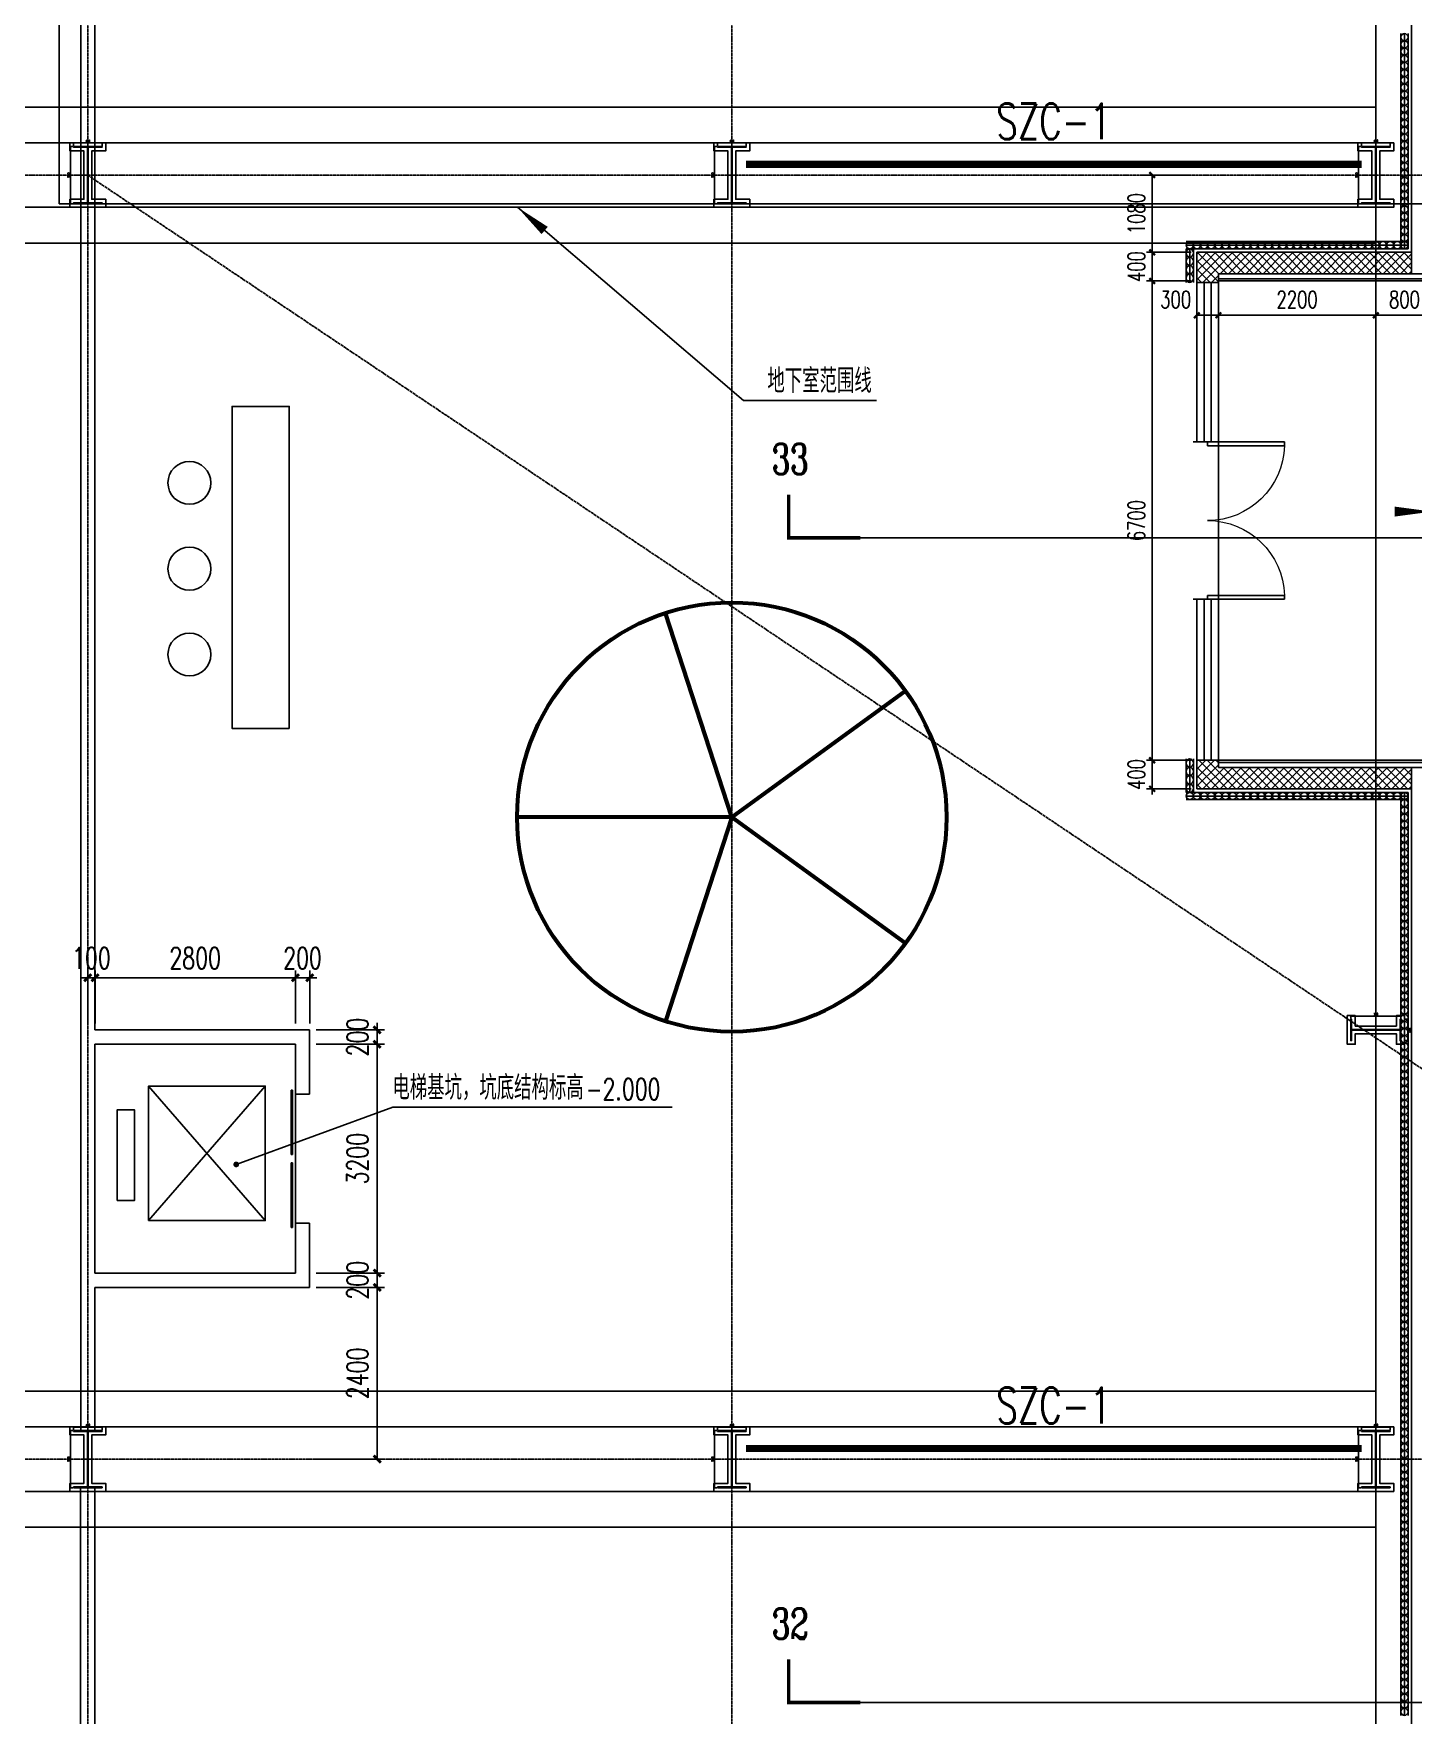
# Model space of a CAD drawing. Extents: x -954573 to 446329, y 489853 to 1226784.
# Drawn here: x -147612 to -128330, y 581239 to 604747 of the extents above; entities that cross this region are included whole.
import ezdxf
from ezdxf.enums import TextEntityAlignment as Align

# ---------------------------------------------------------------- set-up
doc = ezdxf.new("R2010")
doc.units = 0
doc.header["$LTSCALE"] = 10
doc.header["$MEASUREMENT"] = 0
for name, pattern in [('10平面$0$CENTER', [2, 1.25, -0.25, 0.25, -0.25]), ('10平面$0$DOTE', [2.42, 2, -0.2, 0.02, -0.2]), ('10平面$1$DASH', [0.35, 0.25, -0.1])]:
    doc.linetypes.add(name, pattern=pattern)
doc.layers.get('Defpoints').update_dxf_attribs({"color": 210})
for name, color, linetype in [('10平面$0$10平面$0$WINDOW', 8, 'Continuous'), ('10平面$0$A-AXIS-DOTE', 8, '10平面$0$DOTE'), ('10平面$0$A-AXIS-DP', 8, 'Continuous'), ('10平面$0$A-AXIS-SYMB', 8, 'Continuous'), ('10平面$0$A-CURTAIN', 8, 'Continuous'), ('10平面$0$A-HATCH-2', 8, 'Continuous'), ('10平面$0$A-HRAIL', 8, 'Continuous'), ('10平面$0$A-LIN-V', 8, 'Continuous'), ('10平面$0$A-WINDOW', 8, 'Continuous'), ('10平面$0$A-加建区域', 252, 'Continuous'), ('10平面$0$AS-COLN', 8, 'Continuous'), ('10平面$0$AS-WALL', 8, 'Continuous'), ('10平面$0$CURTWALL', 8, 'Continuous'), ('10平面$0$DIM_SYMB', 8, 'Continuous'), ('10平面$0$PUB_HATCH', 8, 'Continuous'), ('10平面$0$PUB_TEXT', 8, 'Continuous'), ('10平面$0$WINDOW', 8, 'Continuous'), ('10平面$0$建-引出', 8, 'Continuous'), ('A-LIN-V', 9, 'Continuous')]:
    doc.layers.add(name, color=color, linetype=linetype)
doc.layers.add('10平面$0$THIN', color=7, linetype='Continuous', lineweight=0)
doc.layers.add('10平面$0$柱间支撑', color=6, linetype='10平面$0$CENTER', lineweight=0)
doc.styles.add('10平面$0$_TCH_DIM', font='SIMPLEX', dxfattribs={"bigfont": 'GBCBIG'})
doc.styles.add('10平面$0$_TCH_DIM_T3', font='SIMPLEX', dxfattribs={"width": 0.705882, "bigfont": 'GBCBIG'})
doc.styles.add('10平面$0$_TCH_LABEL', font='COMPLEX', dxfattribs={"bigfont": 'GBCBIG'})
doc.styles.add('10平面$0$A-STANDARD', font='SIMPLEX', dxfattribs={"bigfont": 'GBCBIG'})
doc.styles.add('10平面$0$TSSD_Rein', font='tj-romans1.shx', dxfattribs={"width": 0.7, "bigfont": 'tj-hztxt.shx'})
doc.dimstyles.new('10平面$0$_TCH_ARCH&&10', dxfattribs={"dimtxt": 29.75, "dimasz": 10, "dimexe": 10, "dimexo": 10, "dimgap": 12.625, "dimtad": 1, "dimdec": 0, "dimzin": 0, "dimdsep": 46, "dimtxsty": '10平面$0$_TCH_DIM_T3', "dimblk": '10平面$0$_ArchTick', "dimcen": 0.09, "dimclrt": 7, "dimazin": 2, "dimtfac": 1, "dimtdec": 0, "dimtix": 1, "dimtmove": 2, "dimatfit": 3, "dimfxl": 0, "dimtolj": 1, "dimtzin": 0, "dimarcsym": 0})
doc.dimstyles.new('10平面$0$_TCH_ARCH&&100', dxfattribs={"dimtxt": 297.5, "dimasz": 100, "dimexe": 100, "dimexo": 100, "dimgap": 126.25, "dimtad": 1, "dimdec": 0, "dimzin": 0, "dimdsep": 46, "dimtxsty": '10平面$0$_TCH_DIM_T3', "dimblk": '10平面$0$_ArchTick', "dimcen": 0.09, "dimclrt": 7, "dimazin": 2, "dimtfac": 1, "dimtdec": 0, "dimtix": 1, "dimtmove": 2, "dimatfit": 3, "dimfxl": 0, "dimtolj": 1, "dimtzin": 0, "dimarcsym": 0})
doc.dimstyles.new('10平面$0$_TCH_ARCH&&80', dxfattribs={"dimtxt": 238, "dimasz": 80, "dimexe": 80, "dimexo": 80, "dimgap": 101, "dimtad": 1, "dimdec": 0, "dimzin": 0, "dimdsep": 46, "dimtxsty": '10平面$0$_TCH_DIM_T3', "dimblk": '10平面$0$_ArchTick', "dimcen": 0.09, "dimclrt": 7, "dimazin": 2, "dimtfac": 1, "dimtdec": 0, "dimtix": 1, "dimtmove": 2, "dimatfit": 3, "dimfxl": 0, "dimtolj": 1, "dimtzin": 0, "dimarcsym": 0})
pattern_1 = [(45, (60, 0), (-60.000061, 60.000061), []), (135, (60, 0), (-60.000061, -60.000061), [])]

# ---------------------------------------------------------------- blocks, each defined once
blk = doc.blocks.new('10平面$0$dote')
at = {"layer": '10平面$0$A-AXIS-DOTE'}
blk.add_line((91882.2, -264080), (91882.2, 36662.3), dxfattribs=at)
at = {"layer": '10平面$0$A-AXIS-DOTE', "ltscale": 2}
for p, q in [((73882.2, -264080), (73882.2, -167560.7)), ((82882.2, -264080), (82882.2, -167560.7)), ((98696.4, -202050), (-97273.6, -202050)), ((73878.2, -202050), (103882.2, -222150)), ((100786.4, -220000), (-97273.6, -220000))]:
    blk.add_line(p, q, dxfattribs=at)
at = {"layer": '10平面$0$DIM_SYMB', "linetype": '10平面$1$DASH', "ltscale": 3}
for p, q in [((96126.4, -207120), (84476.4, -207120)), ((96126.4, -223400), (84476.4, -223400))]:
    blk.add_line(p, q, dxfattribs=at)
at = {"layer": '10平面$0$DIM_SYMB', "const_width": 50}
for points in [[(83676.4, -206520), (83676.4, -207120), (84676.4, -207120)], [(83676.4, -222800), (83676.4, -223400), (84676.4, -223400)]]:
    blk.add_lwpolyline(points, dxfattribs=at)
at = {"layer": '10平面$0$PUB_TEXT', "style": '10平面$0$_TCH_LABEL', "width": 0.705882}
for s, p in [('33', (83440.7, -206232.5)), ('32', (83440.7, -222512.5))]:
    blk.add_text(s, height=425, dxfattribs=at).set_placement(p)
blk = doc.blocks.new('10平面$0$4324324')
at = {"layer": '10平面$0$A-HATCH-2', "linetype": '10平面$1$DASH'}
for p, q in [((-294754.2, 603720.1), (-128854.2, 603720.1)), ((-294754.2, 603220.1), (-128854.2, 603220.1)), ((-294754.2, 602320), (-128854.2, 602320)), ((-294754.2, 601820), (-128854.2, 601820)), ((-294754.2, 585770.1), (-128854.2, 585770.1)), ((-294754.2, 585270.1), (-128854.2, 585270.1)), ((-307354.2, 584369.9), (-128854.2, 584369.9)), ((-307354.2, 583869.9), (-128854.2, 583869.9))]:
    blk.add_line(p, q, dxfattribs=at)
blk = doc.blocks.new('10平面$0$w4324324')
at = {"layer": '10平面$0$A-HATCH-2', "lineweight": 60}
for q in [(-1694760, 686605), (-1697614, 684532), (-1691907, 684532), (-1696524, 681178), (-1692997, 681178)]:
    blk.add_line((-1694760, 683605), q, dxfattribs=at)
blk.add_circle((-1694760, 683605), 3000, dxfattribs=at)
blk = doc.blocks.new('10平面$0$342343')
at = {"layer": '10平面$0$A-LIN-V'}
blk.add_blockref('10平面$0$w4324324', (1066610, -62444), dxfattribs=at)
blk = doc.blocks.new('10平面$0$_ArchTick')
at = {"color": 0, "linetype": 'ByBlock', "const_width": 0.4}
blk.add_lwpolyline([(-0.5, -0.5), (0.5, 0.5)], dxfattribs=at)
blk = doc.blocks.new('*D3408')
at = {"layer": '10平面$0$A-AXIS-DP', "color": 0, "lineweight": -2}
for p, q in [((-165054, 621030), (-165054, 621079)), ((-165054, 621069), (-164654, 621069)), ((-164654, 621030), (-164654, 621079))]:
    blk.add_line(p, q, dxfattribs=at)
at = {"layer": 'Defpoints', "color": 0}
for p in [(-165054, 621020), (-164654, 621069), (-164654, 621020)]:
    blk.add_point(p, dxfattribs=at)
at = {"layer": '10平面$0$A-AXIS-DP', "color": 0, "lineweight": -2, "xscale": 10, "yscale": 10, "zscale": 10, "rotation": 180}
blk.add_blockref('10平面$0$_ArchTick', (-165054, 621069), dxfattribs=at)
at = {"layer": '10平面$0$A-AXIS-DP', "color": 0, "lineweight": -2, "xscale": 10, "yscale": 10, "zscale": 10}
blk.add_blockref('10平面$0$_ArchTick', (-164654, 621069), dxfattribs=at)
at = {"layer": '10平面$0$A-AXIS-DP', "color": 7, "insert": (-164854, 621096), "char_height": 29.8, "attachment_point": 5, "style": '10平面$0$_TCH_DIM_T3'}
blk.add_mtext('\\A1;400', dxfattribs=at)
blk = doc.blocks.new('*D3409')
at = {"layer": '10平面$0$A-AXIS-DP', "color": 0, "lineweight": -2}
for p, q in [((-165064, 621020), (-165105, 621020)), ((-165095, 620220), (-165095, 621020)), ((-165064, 620220), (-165105, 620220))]:
    blk.add_line(p, q, dxfattribs=at)
at = {"layer": 'Defpoints', "color": 0}
for p in [(-165095, 621020), (-165054, 621020), (-165054, 620220)]:
    blk.add_point(p, dxfattribs=at)
at = {"layer": '10平面$0$A-AXIS-DP', "color": 0, "lineweight": -2, "xscale": 10, "yscale": 10, "zscale": 10}
for p, rotation in [((-165095, 621020), 90), ((-165095, 620220), 270)]:
    blk.add_blockref('10平面$0$_ArchTick', p, dxfattribs=dict(at, rotation=rotation))
at = {"layer": '10平面$0$A-AXIS-DP', "color": 7, "insert": (-165123, 620620), "char_height": 29.8, "attachment_point": 5, "rotation": 90, "style": '10平面$0$_TCH_DIM_T3'}
blk.add_mtext('\\A1;800', dxfattribs=at)
blk = doc.blocks.new('*D3404')
at = {"layer": '10平面$0$A-AXIS-DP', "color": 0, "lineweight": -2}
for p, q in [((-195790, 766880), (-195790, 766929)), ((-195790, 766919), (-195490, 766919)), ((-195490, 766880), (-195490, 766929))]:
    blk.add_line(p, q, dxfattribs=at)
at = {"layer": 'Defpoints', "color": 0}
for p in [(-195790, 766870), (-195490, 766919), (-195490, 766870)]:
    blk.add_point(p, dxfattribs=at)
at = {"layer": '10平面$0$A-AXIS-DP', "color": 0, "lineweight": -2, "xscale": 10, "yscale": 10, "zscale": 10, "rotation": 180}
blk.add_blockref('10平面$0$_ArchTick', (-195790, 766919), dxfattribs=at)
at = {"layer": '10平面$0$A-AXIS-DP', "color": 0, "lineweight": -2, "xscale": 10, "yscale": 10, "zscale": 10}
blk.add_blockref('10平面$0$_ArchTick', (-195490, 766919), dxfattribs=at)
at = {"layer": '10平面$0$A-AXIS-DP', "color": 7, "insert": (-195640, 766946), "char_height": 29.8, "attachment_point": 5, "style": '10平面$0$_TCH_DIM_T3'}
blk.add_mtext('\\A1;300', dxfattribs=at)
blk = doc.blocks.new('*D3405')
at = {"layer": '10平面$0$A-AXIS-DP', "color": 0, "lineweight": -2}
for p, q in [((-195800, 766820), (-195841, 766820)), ((-195831, 766120), (-195831, 766820)), ((-195800, 766120), (-195841, 766120))]:
    blk.add_line(p, q, dxfattribs=at)
at = {"layer": 'Defpoints', "color": 0}
for p in [(-195831, 766820), (-195790, 766820), (-195790, 766120)]:
    blk.add_point(p, dxfattribs=at)
at = {"layer": '10平面$0$A-AXIS-DP', "color": 0, "lineweight": -2, "xscale": 10, "yscale": 10, "zscale": 10}
for p, rotation in [((-195831, 766820), 90), ((-195831, 766120), 270)]:
    blk.add_blockref('10平面$0$_ArchTick', p, dxfattribs=dict(at, rotation=rotation))
at = {"layer": '10平面$0$A-AXIS-DP', "color": 7, "insert": (-195859, 766470), "char_height": 29.8, "attachment_point": 5, "rotation": 90, "style": '10平面$0$_TCH_DIM_T3'}
blk.add_mtext('\\A1;700', dxfattribs=at)
blk = doc.blocks.new('10平面$0$$DORLIB2D$00000127')
at = {"color": 0}
for points in [[(-0.533, 0.795), (-0.533, 0.69)], [(-0.033, 0.795), (-0.533, 0.795)], [(-0.033, 0.795), (-0.033, 0.69)], [(0.533, 0.795), (0.033, 0.795)], [(0.033, 0.795), (0.033, 0.69)], [(0.533, 0.795), (0.533, 0.69)], [(-0.033, 0.69), (-0.533, 0.69)], [(0.533, 0.69), (0.033, 0.69)], [(0.5, 0.5), (-0.5, 0.5)]]:
    blk.add_lwpolyline(points, dxfattribs=at)
blk = doc.blocks.new('*D3527')
at = {"layer": '10平面$0$A-加建区域', "color": 0, "lineweight": -2}
for p, q in [((-143664, 587220), (-142710, 587220)), ((-142810, 584820), (-142810, 587220)), ((-143664, 584820), (-142710, 584820))]:
    blk.add_line(p, q, dxfattribs=at)
at = {"layer": 'Defpoints', "color": 0}
for p in [(-143764, 587220), (-142810, 587220), (-143764, 584820)]:
    blk.add_point(p, dxfattribs=at)
at = {"layer": '10平面$0$A-加建区域', "color": 0, "lineweight": -2, "xscale": 100, "yscale": 100, "zscale": 100}
for p, rotation in [((-142810, 587220), 90), ((-142810, 584820), 270)]:
    blk.add_blockref('10平面$0$_ArchTick', p, dxfattribs=dict(at, rotation=rotation))
at = {"layer": '10平面$0$A-加建区域', "color": 7, "insert": (-143085, 586020), "char_height": 297.5, "attachment_point": 5, "rotation": 90, "style": '10平面$0$_TCH_DIM_T3'}
blk.add_mtext('\\A1;2400', dxfattribs=at)
blk = doc.blocks.new('*D3528')
at = {"layer": '10平面$0$A-加建区域', "color": 0, "lineweight": -2}
for p, q in [((-142810, 587420), (-142810, 587520)), ((-143664, 587420), (-142710, 587420)), ((-142810, 587220), (-142810, 587420)), ((-143664, 587220), (-142710, 587220)), ((-142810, 587220), (-142810, 587120))]:
    blk.add_line(p, q, dxfattribs=at)
at = {"layer": 'Defpoints', "color": 0}
for p in [(-143764, 587420), (-142810, 587420), (-143764, 587220)]:
    blk.add_point(p, dxfattribs=at)
at = {"layer": '10平面$0$A-加建区域', "color": 0, "lineweight": -2, "xscale": 100, "yscale": 100, "zscale": 100}
for p, rotation in [((-142810, 587420), 270), ((-142810, 587220), 90)]:
    blk.add_blockref('10平面$0$_ArchTick', p, dxfattribs=dict(at, rotation=rotation))
at = {"layer": '10平面$0$A-加建区域', "color": 7, "insert": (-143085, 587320), "char_height": 297.5, "attachment_point": 5, "rotation": 90, "style": '10平面$0$_TCH_DIM_T3'}
blk.add_mtext('\\A1;200', dxfattribs=at)
blk = doc.blocks.new('*D3529')
at = {"layer": '10平面$0$A-加建区域', "color": 0, "lineweight": -2}
for p, q in [((-143664, 590620), (-142710, 590620)), ((-142810, 587420), (-142810, 590620)), ((-143664, 587420), (-142710, 587420))]:
    blk.add_line(p, q, dxfattribs=at)
at = {"layer": 'Defpoints', "color": 0}
for p in [(-143764, 590620), (-142810, 590620), (-143764, 587420)]:
    blk.add_point(p, dxfattribs=at)
at = {"layer": '10平面$0$A-加建区域', "color": 0, "lineweight": -2, "xscale": 100, "yscale": 100, "zscale": 100}
for p, rotation in [((-142810, 590620), 90), ((-142810, 587420), 270)]:
    blk.add_blockref('10平面$0$_ArchTick', p, dxfattribs=dict(at, rotation=rotation))
at = {"layer": '10平面$0$A-加建区域', "color": 7, "insert": (-143085, 589020), "char_height": 297.5, "attachment_point": 5, "rotation": 90, "style": '10平面$0$_TCH_DIM_T3'}
blk.add_mtext('\\A1;3200', dxfattribs=at)
blk = doc.blocks.new('*D3530')
at = {"layer": '10平面$0$A-加建区域', "color": 0, "lineweight": -2}
for p, q in [((-143664, 590820), (-142710, 590820)), ((-142810, 590820), (-142810, 590920)), ((-142810, 590620), (-142810, 590820)), ((-143664, 590620), (-142710, 590620)), ((-142810, 590620), (-142810, 590520))]:
    blk.add_line(p, q, dxfattribs=at)
at = {"layer": 'Defpoints', "color": 0}
for p in [(-143764, 590820), (-142810, 590820), (-143764, 590620)]:
    blk.add_point(p, dxfattribs=at)
at = {"layer": '10平面$0$A-加建区域', "color": 0, "lineweight": -2, "xscale": 100, "yscale": 100, "zscale": 100}
for p, rotation in [((-142810, 590820), 270), ((-142810, 590620), 90)]:
    blk.add_blockref('10平面$0$_ArchTick', p, dxfattribs=dict(at, rotation=rotation))
at = {"layer": '10平面$0$A-加建区域', "color": 7, "insert": (-143085, 590720), "char_height": 297.5, "attachment_point": 5, "rotation": 90, "style": '10平面$0$_TCH_DIM_T3'}
blk.add_mtext('\\A1;200', dxfattribs=at)
blk = doc.blocks.new('*D3531')
at = {"layer": '10平面$0$A-加建区域', "color": 0, "lineweight": -2}
for p, q in [((-146854, 591550), (-146954, 591550)), ((-146854, 590910), (-146854, 591650)), ((-146854, 591550), (-146754, 591550)), ((-146754, 590910), (-146754, 591650)), ((-146754, 591550), (-146654, 591550))]:
    blk.add_line(p, q, dxfattribs=at)
at = {"layer": 'Defpoints', "color": 0}
for p in [(-146754, 591550), (-146854, 590810), (-146754, 590810)]:
    blk.add_point(p, dxfattribs=at)
at = {"layer": '10平面$0$A-加建区域', "color": 0, "lineweight": -2, "xscale": 100, "yscale": 100, "zscale": 100}
blk.add_blockref('10平面$0$_ArchTick', (-146854, 591550), dxfattribs=at)
at = {"layer": '10平面$0$A-加建区域', "color": 0, "lineweight": -2, "xscale": 100, "yscale": 100, "zscale": 100, "rotation": 180}
blk.add_blockref('10平面$0$_ArchTick', (-146754, 591550), dxfattribs=at)
at = {"layer": '10平面$0$A-加建区域', "color": 7, "insert": (-146804, 591825), "char_height": 297.5, "attachment_point": 5, "style": '10平面$0$_TCH_DIM_T3'}
blk.add_mtext('\\A1;100', dxfattribs=at)
blk = doc.blocks.new('*D3532')
at = {"layer": '10平面$0$A-加建区域', "color": 0, "lineweight": -2}
for p, q in [((-146754, 590910), (-146754, 591650)), ((-146754, 591550), (-143954, 591550)), ((-143954, 590910), (-143954, 591650))]:
    blk.add_line(p, q, dxfattribs=at)
at = {"layer": 'Defpoints', "color": 0}
for p in [(-143954, 591550), (-146754, 590810), (-143954, 590810)]:
    blk.add_point(p, dxfattribs=at)
at = {"layer": '10平面$0$A-加建区域', "color": 0, "lineweight": -2, "xscale": 100, "yscale": 100, "zscale": 100, "rotation": 180}
blk.add_blockref('10平面$0$_ArchTick', (-146754, 591550), dxfattribs=at)
at = {"layer": '10平面$0$A-加建区域', "color": 0, "lineweight": -2, "xscale": 100, "yscale": 100, "zscale": 100}
blk.add_blockref('10平面$0$_ArchTick', (-143954, 591550), dxfattribs=at)
at = {"layer": '10平面$0$A-加建区域', "color": 7, "insert": (-145354, 591825), "char_height": 297.5, "attachment_point": 5, "style": '10平面$0$_TCH_DIM_T3'}
blk.add_mtext('\\A1;2800', dxfattribs=at)
blk = doc.blocks.new('*D3533')
at = {"layer": '10平面$0$A-加建区域', "color": 0, "lineweight": -2}
for p, q in [((-143954, 591550), (-144054, 591550)), ((-143954, 590910), (-143954, 591650)), ((-143954, 591550), (-143754, 591550)), ((-143754, 590910), (-143754, 591650)), ((-143754, 591550), (-143654, 591550))]:
    blk.add_line(p, q, dxfattribs=at)
at = {"layer": 'Defpoints', "color": 0}
for p in [(-143754, 591550), (-143954, 590810), (-143754, 590810)]:
    blk.add_point(p, dxfattribs=at)
at = {"layer": '10平面$0$A-加建区域', "color": 0, "lineweight": -2, "xscale": 100, "yscale": 100, "zscale": 100}
blk.add_blockref('10平面$0$_ArchTick', (-143954, 591550), dxfattribs=at)
at = {"layer": '10平面$0$A-加建区域', "color": 0, "lineweight": -2, "xscale": 100, "yscale": 100, "zscale": 100, "rotation": 180}
blk.add_blockref('10平面$0$_ArchTick', (-143754, 591550), dxfattribs=at)
at = {"layer": '10平面$0$A-加建区域', "color": 7, "insert": (-143854, 591825), "char_height": 297.5, "attachment_point": 5, "style": '10平面$0$_TCH_DIM_T3'}
blk.add_mtext('\\A1;200', dxfattribs=at)
blk = doc.blocks.new('10平面$0$23124232432')
at = {"layer": '10平面$0$柱间支撑', "const_width": 100}
for points in [[(-129054, 602920), (-137654, 602920)], [(-129054, 584970), (-137654, 584970)]]:
    blk.add_lwpolyline(points, dxfattribs=at)
at = {"layer": '10平面$0$THIN', "style": '10平面$0$TSSD_Rein', "width": 0.7}
for p in [(-133354, 603120), (-133354, 585170)]:
    blk.add_text('SZC-1', height=500, dxfattribs=at).set_placement(p, align=Align.BOTTOM_CENTER)
blk = doc.blocks.new('10平面$0$99平面图例外参$0$$LinePat$圆环')
for points in [[(0, 150), (300, 150)], [(0, 0), (300, 0)], [(0, -150), (300, -150)]]:
    blk.add_lwpolyline(points)
at = {"color": 0}
blk.add_circle((150, 0), 150, dxfattribs=at)
blk = doc.blocks.new('10平面$0$34242343243')
at = {"layer": '10平面$0$A-HRAIL', "yscale": 0.3333333333333333, "zscale": 0.3333333333333333}
for p, xscale, rotation in [((-128454, 604747), -0.3341019207554806, 90), ((-128454, 604647), -0.3341019207554806, 90), ((-128454, 604546), -0.3341019207554806, 90), ((-128454, 604446), -0.3341019207554806, 90), ((-128454, 604346), -0.3341019207554806, 90), ((-128454, 604246), -0.3341019207554806, 90), ((-128454, 604146), -0.3341019207554806, 90), ((-128454, 604045), -0.3341019207554806, 90), ((-128454, 603945), -0.3341019207554806, 90), ((-128454, 603845), -0.3341019207554806, 90), ((-128454, 603745), -0.3341019207554806, 90), ((-128454, 603644), -0.3341019207554806, 90), ((-128454, 603544), -0.3341019207554806, 90), ((-128454, 603444), -0.3341019207554806, 90), ((-128454, 603344), -0.3341019207554806, 90), ((-128454, 603243), -0.3341019207554806, 90), ((-128454, 603143), -0.3341019207554806, 90), ((-128454, 603043), -0.3341019207554806, 90), ((-128454, 602943), -0.3341019207554806, 90), ((-128454, 602843), -0.3341019207554806, 90), ((-128454, 602742), -0.3341019207554806, 90), ((-128454, 602642), -0.3341019207554806, 90), ((-128454, 602542), -0.3341019207554806, 90), ((-128454, 602442), -0.3341019207554806, 90), ((-128454, 602341), -0.3341019207554806, 90), ((-128454, 602241), -0.3341019207554806, 90), ((-128454, 602141), -0.3341019207554806, 90), ((-128454, 602041), -0.3341019207554806, 90), ((-128454, 601940), -0.3341019207554806, 90), ((-128454, 601840), -0.3341019207554806, 90), ((-131454, 601622), 0.3916666672227438, 90), ((-131454, 601505), 0.3916666672227438, 90), ((-131454, 601387), 0.3916666672227438, 90), ((-131454, 601270), 0.3916666672227438, 90), ((-131454, 594610), -0.3916666672227438, 90), ((-131454, 594492), -0.3916666672227438, 90), ((-131454, 594375), -0.3916666672227438, 90), ((-131454, 594257), -0.3916666672227438, 90), ((-131504, 594090), -0.333333326702653, 180), ((-131404, 594090), -0.333333326702653, 180), ((-131304, 594090), -0.333333326702653, 180), ((-131204, 594090), -0.333333326702653, 180), ((-131104, 594090), -0.333333326702653, 180), ((-131004, 594090), -0.333333326702653, 180), ((-130904, 594090), -0.333333326702653, 180), ((-130804, 594090), -0.333333326702653, 180), ((-130704, 594090), -0.333333326702653, 180), ((-130604, 594090), -0.333333326702653, 180), ((-130504, 594090), -0.333333326702653, 180), ((-130404, 594090), -0.333333326702653, 180), ((-130304, 594090), -0.333333326702653, 180), ((-130204, 594090), -0.333333326702653, 180), ((-130104, 594090), -0.333333326702653, 180), ((-130004, 594090), -0.333333326702653, 180), ((-129904, 594090), -0.333333326702653, 180), ((-129804, 594090), -0.333333326702653, 180), ((-129704, 594090), -0.333333326702653, 180), ((-129604, 594090), -0.333333326702653, 180), ((-129504, 594090), -0.333333326702653, 180), ((-129404, 594090), -0.333333326702653, 180), ((-129304, 594090), -0.333333326702653, 180), ((-129204, 594090), -0.333333326702653, 180), ((-129104, 594090), -0.333333326702653, 180), ((-129004, 594090), -0.333333326702653, 180), ((-128904, 594090), -0.333333326702653, 180), ((-128804, 594090), -0.333333326702653, 180), ((-128704, 594090), -0.333333326702653, 180), ((-128604, 594090), -0.333333326702653, 180), ((-128454, 594040), 0.3333686689378101, 90), ((-128504, 594090), -0.333333326702653, 180), ((-128454, 593940), 0.3333686689378101, 90), ((-128454, 593840), 0.3333686689378101, 90), ((-128454, 593740), 0.3333686689378101, 90), ((-128454, 593640), 0.3333686689378101, 90), ((-128454, 593540), 0.3333686689378101, 90), ((-128454, 593440), 0.3333686689378101, 90), ((-128454, 593340), 0.3333686689378101, 90), ((-128454, 593240), 0.3333686689378101, 90), ((-128454, 593140), 0.3333686689378101, 90), ((-128454, 593040), 0.3333686689378101, 90), ((-128454, 592940), 0.3333686689378101, 90), ((-128454, 592840), 0.3333686689378101, 90), ((-128454, 592740), 0.3333686689378101, 90), ((-128454, 592640), 0.3333686689378101, 90), ((-128454, 592540), 0.3333686689378101, 90), ((-128454, 592440), 0.3333686689378101, 90), ((-128454, 592340), 0.3333686689378101, 90), ((-128454, 592240), 0.3333686689378101, 90), ((-128454, 592140), 0.3333686689378101, 90), ((-128454, 592040), 0.3333686689378101, 90), ((-128454, 591940), 0.3333686689378101, 90), ((-128454, 591840), 0.3333686689378101, 90), ((-128454, 591740), 0.3333686689378101, 90), ((-128454, 591640), 0.3333686689378101, 90), ((-128454, 591540), 0.3333686689378101, 90), ((-128454, 591440), 0.3333686689378101, 90), ((-128454, 591340), 0.3333686689378101, 90), ((-128454, 591240), 0.3333686689378101, 90), ((-128454, 591140), 0.3333686689378101, 90), ((-128454, 591040), 0.3333686689378101, 90), ((-128454, 590940), 0.3333686689378101, 90), ((-128454, 590840), 0.3333686689378101, 90), ((-128454, 590740), 0.3333686689378101, 90), ((-128454, 590640), 0.3333686689378101, 90), ((-128454, 590540), 0.3333686689378101, 90), ((-128454, 590440), 0.3333686689378101, 90), ((-128454, 590340), 0.3333686689378101, 90), ((-128454, 590240), 0.3333686689378101, 90), ((-128454, 590140), 0.3333686689378101, 90), ((-128454, 590040), 0.3333686689378101, 90), ((-128454, 589940), 0.3333686689378101, 90), ((-128454, 589840), 0.3333686689378101, 90), ((-128454, 589740), 0.3333686689378101, 90), ((-128454, 589640), 0.3333686689378101, 90), ((-128454, 589540), 0.3333686689378101, 90), ((-128454, 589440), 0.3333686689378101, 90), ((-128454, 589339), 0.3333686689378101, 90), ((-128454, 589239), 0.3333686689378101, 90), ((-128454, 589139), 0.3333686689378101, 90), ((-128454, 589039), 0.3333686689378101, 90), ((-128454, 588939), 0.3333686689378101, 90), ((-128454, 588839), 0.3333686689378101, 90), ((-128454, 588739), 0.3333686689378101, 90), ((-128454, 588639), 0.3333686689378101, 90), ((-128454, 588539), 0.3333686689378101, 90), ((-128454, 588439), 0.3333686689378101, 90), ((-128454, 588339), 0.3333686689378101, 90), ((-128454, 588239), 0.3333686689378101, 90), ((-128454, 588139), 0.3333686689378101, 90), ((-128454, 588039), 0.3333686689378101, 90), ((-128454, 587939), 0.3333686689378101, 90), ((-128454, 587839), 0.3333686689378101, 90), ((-128454, 587739), 0.3333686689378101, 90), ((-128454, 587639), 0.3333686689378101, 90), ((-128454, 587539), 0.3333686689378101, 90), ((-128454, 587439), 0.3333686689378101, 90), ((-128454, 587339), 0.3333686689378101, 90), ((-128454, 587239), 0.3333686689378101, 90), ((-128454, 587139), 0.3333686689378101, 90), ((-128454, 587039), 0.3333686689378101, 90), ((-128454, 586939), 0.3333686689378101, 90), ((-128454, 586839), 0.3333686689378101, 90), ((-128454, 586739), 0.3333686689378101, 90), ((-128454, 586639), 0.3333686689378101, 90), ((-128454, 586539), 0.3333686689378101, 90), ((-128454, 586439), 0.3333686689378101, 90), ((-128454, 586339), 0.3333686689378101, 90), ((-128454, 586239), 0.3333686689378101, 90), ((-128454, 586139), 0.3333686689378101, 90), ((-128454, 586039), 0.3333686689378101, 90), ((-128454, 585939), 0.3333686689378101, 90), ((-128454, 585839), 0.3333686689378101, 90), ((-128454, 585739), 0.3333686689378101, 90), ((-128454, 585639), 0.3333686689378101, 90), ((-128454, 585539), 0.3333686689378101, 90), ((-128454, 585439), 0.3333686689378101, 90), ((-128454, 585339), 0.3333686689378101, 90), ((-128454, 585239), 0.3333686689378101, 90), ((-128454, 585139), 0.3333686689378101, 90), ((-128454, 585039), 0.3333686689378101, 90), ((-128454, 584939), 0.3333686689378101, 90), ((-128454, 584839), 0.3333686689378101, 90), ((-128454, 584739), 0.3333686689378101, 90), ((-128454, 584639), 0.3333686689378101, 90), ((-128454, 584539), 0.3333686689378101, 90), ((-128454, 584439), 0.3333686689378101, 90), ((-128454, 584339), 0.3333686689378101, 90), ((-128454, 584239), 0.3333686689378101, 90), ((-128454, 584139), 0.3333686689378101, 90), ((-128454, 584039), 0.3333686689378101, 90), ((-128454, 583939), 0.3333686689378101, 90), ((-128454, 583839), 0.3333686689378101, 90), ((-128454, 583739), 0.3333686689378101, 90), ((-128454, 583639), 0.3333686689378101, 90), ((-128454, 583539), 0.3333686689378101, 90), ((-128454, 583439), 0.3333686689378101, 90), ((-128454, 583339), 0.3333686689378101, 90), ((-128454, 583239), 0.3333686689378101, 90), ((-128454, 583139), 0.3333686689378101, 90), ((-128454, 583039), 0.3333686689378101, 90), ((-128454, 582939), 0.3333686689378101, 90), ((-128454, 582839), 0.3333686689378101, 90), ((-128454, 582739), 0.3333686689378101, 90), ((-128454, 582639), 0.3333686689378101, 90), ((-128454, 582539), 0.3333686689378101, 90), ((-128454, 582439), 0.3333686689378101, 90), ((-128454, 582339), 0.3333686689378101, 90), ((-128454, 582239), 0.3333686689378101, 90), ((-128454, 582139), 0.3333686689378101, 90), ((-128454, 582039), 0.3333686689378101, 90), ((-128454, 581939), 0.3333686689378101, 90), ((-128454, 581839), 0.3333686689378101, 90), ((-128454, 581739), 0.3333686689378101, 90), ((-128454, 581639), 0.3333686689378101, 90), ((-128454, 581539), 0.3333686689378101, 90), ((-128454, 581439), 0.3333686689378101, 90), ((-128454, 581339), 0.3333686689378101, 90), ((-128454, 581239), 0.3333686689378101, 90)]:
    blk.add_blockref('10平面$0$99平面图例外参$0$$LinePat$圆环', p, dxfattribs=dict(at, xscale=xscale, rotation=rotation))
at = {"layer": '10平面$0$A-HRAIL', "xscale": 0.333333326702653, "yscale": 0.333333326702653, "zscale": 0.333333326702653}
for p in [(-131504, 601790), (-131404, 601790), (-131304, 601790), (-131204, 601790), (-131104, 601790), (-131004, 601790), (-130904, 601790), (-130804, 601790), (-130704, 601790), (-130604, 601790), (-130504, 601790), (-130404, 601790), (-130304, 601790), (-130204, 601790), (-130104, 601790), (-130004, 601790), (-129904, 601790), (-129804, 601790), (-129704, 601790), (-129604, 601790), (-129504, 601790), (-129404, 601790), (-129304, 601790), (-129204, 601790), (-129104, 601790), (-129004, 601790), (-128904, 601790), (-128804, 601790), (-128704, 601790), (-128604, 601790), (-128504, 601790)]:
    blk.add_blockref('10平面$0$99平面图例外参$0$$LinePat$圆环', p, dxfattribs=at)
blk = doc.blocks.new('*D3906')
at = {"layer": '10平面$0$A-AXIS-DP', "color": 0, "lineweight": -2}
for p, q in [((-131435, 602770), (-132060, 602770)), ((-131980, 601690), (-131980, 602770)), ((-131435, 601690), (-132060, 601690))]:
    blk.add_line(p, q, dxfattribs=at)
at = {"layer": 'Defpoints', "color": 0}
for p in [(-131980, 602770), (-131355, 602770), (-131355, 601690)]:
    blk.add_point(p, dxfattribs=at)
at = {"layer": '10平面$0$A-AXIS-DP', "color": 0, "lineweight": -2, "xscale": 80, "yscale": 80, "zscale": 80}
for p, rotation in [((-131980, 602770), 90), ((-131980, 601690), 270)]:
    blk.add_blockref('10平面$0$_ArchTick', p, dxfattribs=dict(at, rotation=rotation))
at = {"layer": '10平面$0$A-AXIS-DP', "color": 7, "insert": (-132200, 602230), "char_height": 238, "attachment_point": 5, "rotation": 90, "style": '10平面$0$_TCH_DIM_T3'}
blk.add_mtext('\\A1;1080', dxfattribs=at)
blk = doc.blocks.new('*D3907')
at = {"layer": '10平面$0$A-AXIS-DP', "color": 0, "lineweight": -2}
for p, q in [((-131435, 601690), (-132060, 601690)), ((-131980, 601690), (-131980, 601770)), ((-131980, 601290), (-131980, 601690)), ((-131435, 601290), (-132060, 601290)), ((-131980, 601290), (-131980, 601210))]:
    blk.add_line(p, q, dxfattribs=at)
at = {"layer": 'Defpoints', "color": 0}
for p in [(-131980, 601690), (-131355, 601690), (-131355, 601290)]:
    blk.add_point(p, dxfattribs=at)
at = {"layer": '10平面$0$A-AXIS-DP', "color": 0, "lineweight": -2, "xscale": 80, "yscale": 80, "zscale": 80}
for p, rotation in [((-131980, 601690), 270), ((-131980, 601290), 90)]:
    blk.add_blockref('10平面$0$_ArchTick', p, dxfattribs=dict(at, rotation=rotation))
at = {"layer": '10平面$0$A-AXIS-DP', "color": 7, "insert": (-132200, 601490), "char_height": 238, "attachment_point": 5, "rotation": 90, "style": '10平面$0$_TCH_DIM_T3'}
blk.add_mtext('\\A1;400', dxfattribs=at)
blk = doc.blocks.new('*D3908')
at = {"layer": '10平面$0$A-AXIS-DP', "color": 0, "lineweight": -2}
for p, q in [((-131435, 601290), (-132060, 601290)), ((-131980, 594590), (-131980, 601290)), ((-131435, 594590), (-132060, 594590))]:
    blk.add_line(p, q, dxfattribs=at)
at = {"layer": 'Defpoints', "color": 0}
for p in [(-131980, 601290), (-131355, 601290), (-131355, 594590)]:
    blk.add_point(p, dxfattribs=at)
at = {"layer": '10平面$0$A-AXIS-DP', "color": 0, "lineweight": -2, "xscale": 80, "yscale": 80, "zscale": 80}
for p, rotation in [((-131980, 601290), 90), ((-131980, 594590), 270)]:
    blk.add_blockref('10平面$0$_ArchTick', p, dxfattribs=dict(at, rotation=rotation))
at = {"layer": '10平面$0$A-AXIS-DP', "color": 7, "insert": (-132200, 597940), "char_height": 238, "attachment_point": 5, "rotation": 90, "style": '10平面$0$_TCH_DIM_T3'}
blk.add_mtext('\\A1;6700', dxfattribs=at)
blk = doc.blocks.new('*D3909')
at = {"layer": '10平面$0$A-AXIS-DP', "color": 0, "lineweight": -2}
for p, q in [((-131435, 594590), (-132060, 594590)), ((-131980, 594590), (-131980, 594670)), ((-131980, 594190), (-131980, 594590)), ((-131435, 594190), (-132060, 594190)), ((-131980, 594190), (-131980, 594110))]:
    blk.add_line(p, q, dxfattribs=at)
at = {"layer": 'Defpoints', "color": 0}
for p in [(-131980, 594590), (-131355, 594590), (-131355, 594190)]:
    blk.add_point(p, dxfattribs=at)
at = {"layer": '10平面$0$A-AXIS-DP', "color": 0, "lineweight": -2, "xscale": 80, "yscale": 80, "zscale": 80}
for p, rotation in [((-131980, 594590), 270), ((-131980, 594190), 90)]:
    blk.add_blockref('10平面$0$_ArchTick', p, dxfattribs=dict(at, rotation=rotation))
at = {"layer": '10平面$0$A-AXIS-DP', "color": 7, "insert": (-132200, 594390), "char_height": 238, "attachment_point": 5, "rotation": 90, "style": '10平面$0$_TCH_DIM_T3'}
blk.add_mtext('\\A1;400', dxfattribs=at)
blk = doc.blocks.new('*D3910')
at = {"layer": '10平面$0$A-AXIS-DP', "color": 0, "lineweight": -2}
for p, q in [((-128854, 601220), (-128854, 600730)), ((-128054, 601220), (-128054, 600730)), ((-128854, 600810), (-128054, 600810))]:
    blk.add_line(p, q, dxfattribs=at)
at = {"layer": 'Defpoints', "color": 0}
for p in [(-128854, 601300), (-128054, 601300), (-128054, 600810)]:
    blk.add_point(p, dxfattribs=at)
at = {"layer": '10平面$0$A-AXIS-DP', "color": 0, "lineweight": -2, "xscale": 80, "yscale": 80, "zscale": 80, "rotation": 180}
blk.add_blockref('10平面$0$_ArchTick', (-128854, 600810), dxfattribs=at)
at = {"layer": '10平面$0$A-AXIS-DP', "color": 0, "lineweight": -2, "xscale": 80, "yscale": 80, "zscale": 80}
blk.add_blockref('10平面$0$_ArchTick', (-128054, 600810), dxfattribs=at)
at = {"layer": '10平面$0$A-AXIS-DP', "color": 7, "insert": (-128454, 601030), "char_height": 238, "attachment_point": 5, "style": '10平面$0$_TCH_DIM_T3'}
blk.add_mtext('\\A1;800', dxfattribs=at)
blk = doc.blocks.new('*D3911')
at = {"layer": '10平面$0$A-AXIS-DP', "color": 0, "lineweight": -2}
for p, q in [((-131054, 601220), (-131054, 600730)), ((-128854, 601220), (-128854, 600730)), ((-131054, 600810), (-128854, 600810))]:
    blk.add_line(p, q, dxfattribs=at)
at = {"layer": 'Defpoints', "color": 0}
for p in [(-131054, 601300), (-128854, 601300), (-128854, 600810)]:
    blk.add_point(p, dxfattribs=at)
at = {"layer": '10平面$0$A-AXIS-DP', "color": 0, "lineweight": -2, "xscale": 80, "yscale": 80, "zscale": 80, "rotation": 180}
blk.add_blockref('10平面$0$_ArchTick', (-131054, 600810), dxfattribs=at)
at = {"layer": '10平面$0$A-AXIS-DP', "color": 0, "lineweight": -2, "xscale": 80, "yscale": 80, "zscale": 80}
blk.add_blockref('10平面$0$_ArchTick', (-128854, 600810), dxfattribs=at)
at = {"layer": '10平面$0$A-AXIS-DP', "color": 7, "insert": (-129954, 601030), "char_height": 238, "attachment_point": 5, "style": '10平面$0$_TCH_DIM_T3'}
blk.add_mtext('\\A1;2200', dxfattribs=at)
blk = doc.blocks.new('*D3912')
at = {"layer": '10平面$0$A-AXIS-DP', "color": 0, "lineweight": -2}
for p, q in [((-131355, 601220), (-131355, 600730)), ((-131054, 601220), (-131054, 600730)), ((-131355, 600810), (-131054, 600810))]:
    blk.add_line(p, q, dxfattribs=at)
at = {"layer": 'Defpoints', "color": 0}
for p in [(-131355, 601300), (-131054, 601300), (-131054, 600810)]:
    blk.add_point(p, dxfattribs=at)
at = {"layer": '10平面$0$A-AXIS-DP', "color": 0, "lineweight": -2, "xscale": 80, "yscale": 80, "zscale": 80, "rotation": 180}
blk.add_blockref('10平面$0$_ArchTick', (-131355, 600810), dxfattribs=at)
at = {"layer": '10平面$0$A-AXIS-DP', "color": 0, "lineweight": -2, "xscale": 80, "yscale": 80, "zscale": 80}
blk.add_blockref('10平面$0$_ArchTick', (-131054, 600810), dxfattribs=at)
at = {"layer": '10平面$0$A-AXIS-DP', "color": 7, "insert": (-131651, 601030), "char_height": 238, "attachment_point": 5, "style": '10平面$0$_TCH_DIM_T3'}
blk.add_mtext('\\A1;300', dxfattribs=at)
blk = doc.blocks.new('10平面$0$10平面$0$$DorLib2D$00000002')
for p, q in [((-0.5, 0), (-0.5, 0.4875)), ((-0.475, 0.4875), (-0.5, 0.4875)), ((-0.475, 0), (-0.475, 0.4875)), ((0.475, 0), (0.475, 0.4875)), ((0.475, 0.4875), (0.5, 0.4875)), ((0.5, 0), (0.5, 0.4875)), ((-0.5, 0), (-0.475, 0)), ((0.5, 0), (0.475, 0))]:
    blk.add_line(p, q)
at = {"lineweight": 13}
for centre, start, end in [((-0.4875, 0), 0, 88.53072), ((0.4875, 0), 91.46928, 180)]:
    blk.add_arc(centre, 0.4875, start, end, dxfattribs=at)
blk = doc.blocks.new('10平面$0$w42343243')
at = {"layer": '10平面$0$A-HATCH-2'}
blk.add_lwpolyline([(-165104.2, 621070), (-164604.2, 621070), (-164604.2, 620958), (-164800.2, 620958), (-164800.2, 620282), (-164604.2, 620282), (-164604.2, 620170), (-165104.2, 620170), (-165104.2, 620282), (-164908.2, 620282), (-164908.2, 620958), (-165104.2, 620958)], close=True, dxfattribs=at)
at = {"layer": '10平面$0$AS-COLN', "color": 3}
blk.add_lwpolyline([(-165054.2, 621020), (-164654.2, 621020), (-164654.2, 621008), (-164850.2, 621008), (-164850.2, 620232), (-164654.2, 620232), (-164654.2, 620220), (-165054.2, 620220), (-165054.2, 620232), (-164858.2, 620232), (-164858.2, 621008), (-165054.2, 621008)], close=True, dxfattribs=at)
at = {"layer": '10平面$0$A-AXIS-DP'}
for p1, p2, distance, picture, middle in [((-165054.2, 621020), (-164654.2, 621020), 48.8, '*D3408', (-164854.2, 621096.2)), ((-165054.2, 620220), (-165054.2, 621020), 41.2, '*D3409', (-165122.9, 620620))]:
    dim = blk.add_aligned_dim(p1=p1, p2=p2, distance=distance, dimstyle='10平面$0$_TCH_ARCH&&10', dxfattribs=at)
    dim.commit()
    dim.dimension.update_dxf_attribs({"geometry": picture, "text_midpoint": middle})
blk = doc.blocks.new('10平面$0$nt66')
at = {"layer": '10平面$0$A-HATCH-2'}
blk.add_lwpolyline([(-195840, 766870), (-195440, 766870), (-195440, 766758), (-195586, 766758), (-195586, 766182), (-195440, 766182), (-195440, 766070), (-195840, 766070), (-195840, 766182), (-195694, 766182), (-195694, 766758), (-195840, 766758)], close=True, dxfattribs=at)
at = {"layer": '10平面$0$AS-COLN'}
blk.add_lwpolyline([(-195790, 766820), (-195490, 766820), (-195490, 766808), (-195636, 766808), (-195636, 766132), (-195490, 766132), (-195490, 766120), (-195790, 766120), (-195790, 766132), (-195644, 766132), (-195644, 766808), (-195790, 766808)], close=True, dxfattribs=at)
at = {"layer": '10平面$0$A-AXIS-DP'}
for p1, p2, distance, picture, middle in [((-195790, 766870), (-195490, 766870), 48.8, '*D3404', (-195640, 766946.2)), ((-195790, 766120), (-195790, 766820), 41.2, '*D3405', (-195858.7, 766470))]:
    dim = blk.add_aligned_dim(p1=p1, p2=p2, distance=distance, dimstyle='10平面$0$_TCH_ARCH&&10', dxfattribs=at)
    dim.commit()
    dim.dimension.update_dxf_attribs({"geometry": picture, "text_midpoint": middle})
blk = doc.blocks.new('10平面$0$42343')
at = {"rotation": 270}
blk.add_blockref('10平面$0$nt66', (-895324, 395180), dxfattribs=at)
at = {"layer": '10平面$0$A-WINDOW'}
for p in [(18000, -17850), (27000, -17850), (36000, -17850), (18000, -35800), (27000, -35800), (36000, -35800)]:
    blk.add_blockref('10平面$0$w42343243', p, dxfattribs=at)
blk = doc.blocks.new('10平面$0$333')
at = {"layer": '10平面$0$A-加建区域', "linetype": '10平面$1$DASH'}
for p, q in [((-146954.2, 590720), (-146954.2, 620320)), ((-146754.2, 590820), (-146754.2, 620320)), ((-146954.2, 585220), (-146954.2, 587320)), ((-146754.2, 585220), (-146754.2, 587220)), ((-146954.2, 585220), (-146754.2, 585220)), ((-146958.2, 584432), (-146954.2, 552120)), ((-146758.2, 584432), (-146958.2, 584432)), ((-146758.2, 584432), (-146754.2, 552120))]:
    blk.add_line(p, q, dxfattribs=at)
at = {"layer": '10平面$0$A-加建区域'}
for p, q in [((-146754.2, 590820), (-143754.2, 590820)), ((-143754.2, 589920), (-143754.2, 590820)), ((-146954.2, 587320), (-146954.2, 590720)), ((-146754.2, 590620), (-143954.2, 590620)), ((-146754.2, 587420), (-146754.2, 590620)), ((-143954.2, 590620), (-143954.2, 589920)), ((-146004.2, 588154.2), (-144374.2, 590034.2)), ((-144374.2, 588154.2), (-146004.2, 590034.2)), ((-143954.2, 589920), (-143754.2, 589920)), ((-144780, 588940), (-142590, 589740)), ((-142590, 589740), (-138690, 589740)), ((-143754.2, 588120), (-143954.2, 588120)), ((-143954.2, 588120), (-143954.2, 587420)), ((-143754.2, 587220), (-143754.2, 588120)), ((-146754.2, 587420), (-143954.2, 587420)), ((-146754.2, 587220), (-143754.2, 587220))]:
    blk.add_line(p, q, dxfattribs=at)
for points in [[(-144039.4, 595035), (-144839.4, 595035), (-144839.4, 599535), (-144039.4, 599535)], [(-146004.2, 588154.2), (-146004.2, 590034.2), (-144374.2, 590034.2), (-144374.2, 588154.2)], [(-146444.2, 588434.2), (-146444.2, 589704.2), (-146204.2, 589704.2), (-146204.2, 588434.2)]]:
    blk.add_lwpolyline(points, close=True, dxfattribs=at)
at = {"layer": '10平面$0$A-加建区域', "const_width": 40}
blk.add_lwpolyline([(-144798.8, 588933.1, 1), (-144761.2, 588946.9, 1)], format="xyb", close=True, dxfattribs=at)
at = {"layer": '10平面$0$A-加建区域'}
for centre in [(-145435.3, 598467.6), (-145435.3, 597267.6), (-145435.3, 596067.6)]:
    blk.add_circle(centre, 300, dxfattribs=at)
at = {"layer": '10平面$0$A-加建区域', "xscale": 1800, "yscale": 200, "zscale": 200, "rotation": 89.9999999459329}
blk.add_blockref('10平面$0$$DORLIB2D$00000127', (-143854.2, 589020), dxfattribs=at)
at = {"layer": '10平面$0$PUB_TEXT', "style": '10平面$0$_TCH_DIM'}
blk.add_text('电梯基坑，坑底结构标高', height=337.589, dxfattribs=at).set_placement((-142598.2, 589845))
at = {"layer": '10平面$0$PUB_TEXT', "style": '10平面$0$_TCH_DIM', "width": 0.705882}
blk.add_text('-2.000', height=297.5, dxfattribs=at).set_placement((-139895, 589845))
at = {"layer": '10平面$0$A-加建区域'}
for p1, p2, distance, picture, middle in [((-146854.2, 590810), (-146754.2, 590810), 740, '*D3531', (-146804.2, 591825)), ((-146754.2, 590810), (-143954.2, 590810), 740, '*D3532', (-145354.2, 591825)), ((-143954.2, 590810), (-143754.2, 590810), 740, '*D3533', (-143854.2, 591825)), ((-143764.2, 590620), (-143764.2, 590820), -954.2, '*D3530', (-143085, 590720)), ((-143764.2, 587420), (-143764.2, 590620), -954.2, '*D3529', (-143085, 589020)), ((-143764.2, 587220), (-143764.2, 587420), -954.2, '*D3528', (-143085, 587320)), ((-143764.2, 584820), (-143764.2, 587220), -954.2, '*D3527', (-143085, 586020))]:
    dim = blk.add_aligned_dim(p1=p1, p2=p2, distance=distance, dimstyle='10平面$0$_TCH_ARCH&&100', dxfattribs=at)
    dim.commit()
    dim.dimension.update_dxf_attribs({"geometry": picture, "text_midpoint": middle})
blk = doc.blocks.new('10平面')
at = {"layer": '10平面$0$PUB_HATCH'}
h = blk.add_hatch(dxfattribs=at)
h.set_pattern_fill('多孔材料', color=256, scale=30, style=0)
h.set_pattern_definition(pattern_1)
h.paths.add_polyline_path([(-131354.6, 601690), (-131054.6, 601390), (-128354.2, 601390), (-128354.2, 601690)])
h = blk.add_hatch(dxfattribs=at)
h.set_pattern_fill('多孔材料', color=256, scale=30, style=0)
h.set_pattern_definition(pattern_1)
h.paths.add_polyline_path([(-131354.6, 601690), (-131354.6, 601270), (-131054.6, 601270), (-131054.6, 601390)])
h = blk.add_hatch(dxfattribs=at)
h.set_pattern_fill('多孔材料', color=256, scale=30, style=0)
h.set_pattern_definition(pattern_1)
h.paths.add_polyline_path([(-131054.6, 594490), (-131054.6, 594590), (-131354.6, 594590), (-131354.6, 594190)])
h = blk.add_hatch(dxfattribs=at)
h.set_pattern_fill('多孔材料', color=256, scale=30, style=0)
h.set_pattern_definition(pattern_1)
h.paths.add_polyline_path([(-131054.6, 594490), (-131354.6, 594190), (-128354.2, 594190), (-128354.2, 594490)])
at = {"linetype": '10平面$1$DASH', "ltscale": 2}
blk.add_lwpolyline([(-147254.2, 602370), (-128054.2, 602370), (-128054.2, 621119.8), (-147254.2, 621119.8)], close=True, dxfattribs=at)
at = {"layer": '10平面$0$10平面$0$WINDOW'}
blk.add_line((-131054.6, 599040), (-131054.6, 596840), dxfattribs=at)
at = {"layer": '10平面$0$A-AXIS-SYMB'}
blk.add_lwpolyline([(-129527.7, 598065.8, 0, 0, 0), (-128067.7, 598065.8, 0, 140, 0), (-128592.7, 598065.8, 0, 0, 0)], format="xyseb", dxfattribs=at)
at = {"layer": '10平面$0$A-CURTAIN'}
for points in [[(-128054.2, 601390), (-128054.2, 601290), (-131054.2, 601290)], [(-128084.2, 601390), (-128084.2, 601320), (-131054.2, 601320)], [(-128054.2, 594490), (-128054.2, 594590), (-131054.2, 594590)], [(-128084.2, 594490), (-128084.2, 594560), (-131054.2, 594560)]]:
    blk.add_lwpolyline(points, dxfattribs=at)
at = {"layer": '10平面$0$AS-WALL'}
for p, q in [((-131354.6, 601690), (-128354.2, 601690)), ((-131354.6, 601690), (-131354.6, 601270)), ((-131054.6, 601390), (-128354.2, 601390)), ((-131054.6, 601270), (-131054.6, 601390)), ((-131354.6, 601270), (-131054.6, 601270)), ((-131054.6, 594590), (-131354.6, 594590)), ((-131354.6, 594590), (-131354.6, 594190)), ((-131054.6, 594490), (-131054.6, 594590)), ((-131054.6, 594490), (-128354.2, 594490)), ((-131354.6, 594190), (-128354.2, 594190))]:
    blk.add_line(p, q, dxfattribs=at)
at = {"layer": '10平面$0$CURTWALL'}
for p, q in [((-128354.2, 620720), (-128354.2, 601540)), ((-128354.2, 601540), (-128354.2, 601390)), ((-128054.2, 601390), (-128354.2, 601390)), ((-128354.2, 594490), (-128354.2, 594340)), ((-128054.2, 594490), (-128354.2, 594490)), ((-128354.2, 594340), (-128354.2, 565490))]:
    blk.add_line(p, q, dxfattribs=at)
at = {"layer": '10平面$0$WINDOW'}
for p, q in [((-131354.6, 601270), (-131354.6, 599040)), ((-131254.6, 601270), (-131254.6, 599040)), ((-131154.6, 601270), (-131154.6, 599040)), ((-131054.6, 601270), (-131054.6, 599040)), ((-131108.8, 599040), (-131409.1, 599040)), ((-131108.8, 596840), (-131409.1, 596840)), ((-131354.6, 596840), (-131354.6, 594590)), ((-131254.6, 596840), (-131254.6, 594590)), ((-131154.6, 596840), (-131154.6, 594590)), ((-131054.6, 596840), (-131054.6, 594590))]:
    blk.add_line(p, q, dxfattribs=at)
at = {"layer": '10平面$0$建-引出'}
for p, q in [((-140850, 602319.9), (-137690, 599620)), ((-137690, 599620), (-135830, 599620))]:
    blk.add_line(p, q, dxfattribs=at)
blk.add_lwpolyline([(-140850, 602319.9, 0, 133.3, 0), (-140469.9, 601995.2, 0, 0, 0)], format="xyseb", dxfattribs=at)
at = {"layer": '10平面$0$10平面$0$WINDOW', "xscale": -2200, "yscale": 2200, "zscale": 300, "rotation": 270.0000000014832}
blk.add_blockref('10平面$0$10平面$0$$DorLib2D$00000002', (-131204.6, 597940), dxfattribs=at)
at = {"layer": '10平面$0$A-AXIS-DP'}
blk.add_blockref('10平面$0$333', (0, 0), dxfattribs=at)
at = {"layer": '10平面$0$A-LIN-V', "rotation": 90}
blk.add_blockref('10平面$0$342343', (483306.5, 1221945), dxfattribs=at)
at = {"layer": '10平面$0$A-WINDOW'}
for name in ['10平面$0$42343', '10平面$0$4324324']:
    blk.add_blockref(name, (0, 0), dxfattribs=at)
at = {"layer": '10平面$0$AS-WALL'}
blk.add_blockref('10平面$0$dote', (-220736.4, 804820), dxfattribs=at)
at = {"layer": '10平面$0$DIM_SYMB'}
blk.add_blockref('10平面$0$34242343243', (0, 0), dxfattribs=at)
at = {"layer": '10平面$0$柱间支撑'}
blk.add_blockref('10平面$0$23124232432', (0, 0), dxfattribs=at)
at = {"layer": '10平面$0$PUB_TEXT', "style": '10平面$0$A-STANDARD'}
blk.add_text('地下室范围线', height=337.59, dxfattribs=at).set_placement((-137357.3, 599725))
at = {"layer": '10平面$0$A-AXIS-DP'}
for p1, p2, distance, picture, middle in [((-131354.6, 601690), (-131354.6, 602770), 625.4, '*D3906', (-132200, 602230)), ((-131354.6, 601290), (-131354.6, 601690), 625.4, '*D3907', (-132200, 601490)), ((-131354.6, 594590), (-131354.6, 601290), 625.4, '*D3908', (-132200, 597940)), ((-131054.2, 601300), (-128854.2, 601300), -490, '*D3911', (-129954.2, 601030)), ((-128854.2, 601300), (-128054.2, 601300), -490, '*D3910', (-128454.2, 601030)), ((-131354.6, 594190), (-131354.6, 594590), 625.4, '*D3909', (-132200, 594390))]:
    dim = blk.add_aligned_dim(p1=p1, p2=p2, distance=distance, dimstyle='10平面$0$_TCH_ARCH&&80', dxfattribs=at)
    dim.commit()
    dim.dimension.update_dxf_attribs({"geometry": picture, "text_midpoint": middle})
dim = blk.add_linear_dim(base=(-131054.2, 600810), p1=(-131354.6, 601300), p2=(-131054.2, 601300), angle=0, dimstyle='10平面$0$_TCH_ARCH&&80', dxfattribs=at)
dim.commit()
dim.dimension.update_dxf_attribs({"geometry": '*D3912', "text_midpoint": (-131650.6, 601030), "dimtype": 129})

msp = doc.modelspace()

# ---------------------------------------------------------------- block references
at = {"layer": 'A-LIN-V'}
msp.add_blockref('10平面', (0, 0), dxfattribs=at)

doc.saveas('drawing.dxf')
